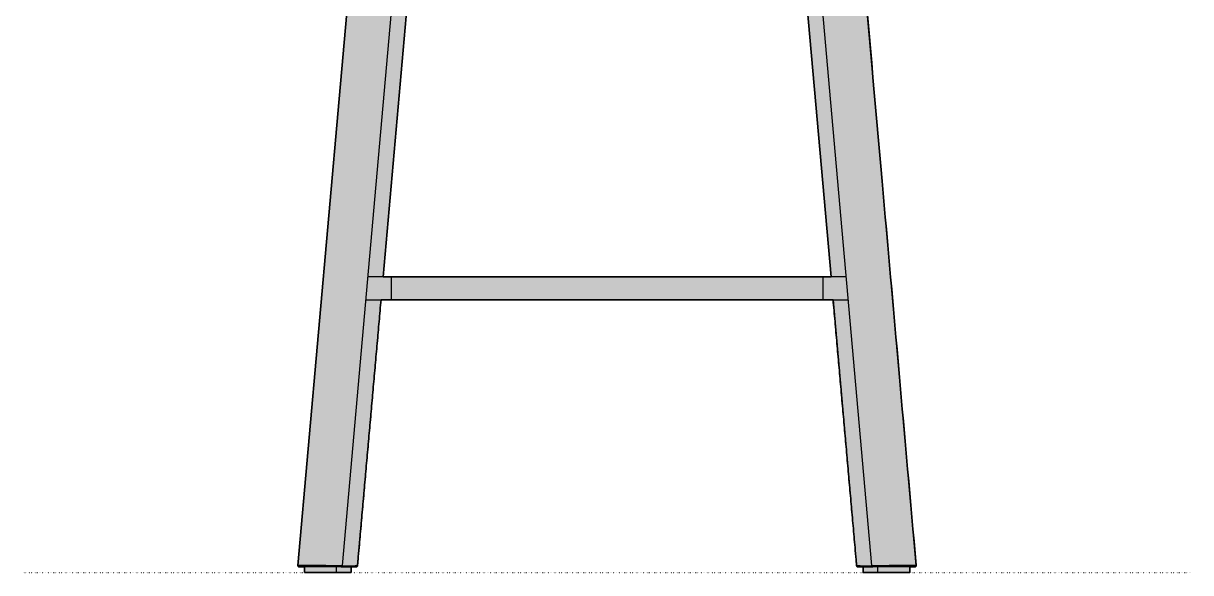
# Model space of a CAD drawing. Header units: millimetres. Extents: x 0 to 1859, y -772 to 766.
# Drawn here: x 0 to 814, y 0 to 383 of the extents above; entities that cross this region are included whole.
import ezdxf

# ---------------------------------------------------------------- set-up
doc = ezdxf.new("R2010")
doc.units = ezdxf.units.MM
doc.linetypes.add('Dots', pattern=[1, 0, -1])
doc.layers.add('Blocks', color=7, linetype='Continuous')
doc.layers.add('Blocks$Fill', color=7, linetype='Continuous', true_color=0xffffff)
for name, color, linetype, lineweight, true_color in [('Blocks$Inner', 7, 'Continuous', 25, 0x007f00), ('Blocks$Outline', 7, 'Continuous', 35, 0xff3f3f), ('Groud', 7, 'Dots', 25, 0x243775)]:
    doc.layers.add(name, color=color, linetype=linetype, lineweight=lineweight, true_color=true_color)

# ---------------------------------------------------------------- blocks, each defined once
blk = doc.blocks.new('Form Barstool Low Front')
at = {"layer": 'Blocks$Fill'}
h = blk.add_hatch(color=256, dxfattribs=at)
h.paths.add_polyline_path([(196.02, 4), (192.56, 4), (192.54, 4), (192.51, 4), (192.48, 4), (192.45, 4.01), (192.42, 4.01), (192.4, 4.01), (192.37, 4.02), (192.34, 4.02), (192.31, 4.03), (192.29, 4.03), (192.26, 4.04), (192.23, 4.05), (192.2, 4.06), (192.18, 4.07), (192.15, 4.08), (192.13, 4.09), (192.1, 4.1), (192.08, 4.11), (192.05, 4.12), (192.03, 4.13), (192, 4.15), (191.98, 4.16), (191.96, 4.18), (191.93, 4.19), (191.91, 4.21), (191.89, 4.22), (191.87, 4.24), (191.85, 4.26), (191.83, 4.27), (191.81, 4.29), (191.8, 4.31), (191.78, 4.33), (191.76, 4.35), (191.75, 4.37), (191.73, 4.39), (191.71, 4.41), (191.7, 4.43), (191.68, 4.45), (191.67, 4.47), (191.66, 4.49), (191.64, 4.52), (191.63, 4.54), (191.62, 4.56), (191.61, 4.59), (191.6, 4.61), (191.59, 4.63), (191.58, 4.66), (191.57, 4.68), (191.56, 4.71), (191.56, 4.73), (191.55, 4.76), (191.54, 4.78), (191.54, 4.81), (191.53, 4.83), (191.53, 4.86), (191.53, 4.88), (191.52, 4.91), (191.52, 4.93), (191.52, 4.96), (191.52, 4.99), (191.52, 5.01), (191.52, 5.04), (191.52, 5.06), (191.52, 5.09), (191.52, 5.09), (245.53, 615.28), (245.54, 615.44), (245.67, 616.92), (245.73, 617.91), (245.79, 619.89), (245.8, 621.99), (245.76, 624.08), (245.64, 626.34), (245.45, 628.6), (245.31, 629.87), (245.14, 631.14), (244.96, 632.4), (244.75, 633.66), (244.48, 635.07), (244.19, 636.47), (243.87, 637.87), (243.45, 639.56), (234.24, 642), (229.77, 643.31), (224.81, 644.88), (222.08, 645.8), (219.39, 646.77), (214.67, 648.63), (214.45, 648.71), (214.26, 648.78), (214.06, 648.86), (213.65, 649.04), (212.78, 649.45), (211.44, 650.08), (210.23, 650.68), (209.65, 650.98), (209.12, 651.28), (208.63, 651.58), (208.17, 651.86), (207.77, 652.12), (207.4, 652.38), (207.05, 652.62), (206.73, 652.87), (206.53, 653.03), (206.33, 653.19), (206.14, 653.35), (205.97, 653.5), (205.8, 653.66), (205.65, 653.81), (205.5, 653.96), (205.36, 654.1), (205.24, 654.23), (205.13, 654.36), (205.02, 654.48), (204.91, 654.61), (204.82, 654.73), (204.72, 654.85), (204.64, 654.96), (204.55, 655.08), (204.46, 655.21), (204.38, 655.34), (204.3, 655.47), (204.23, 655.59), (204.16, 655.71), (204.09, 655.84), (204.03, 655.95), (203.98, 656.07), (203.89, 656.26), (203.85, 656.36), (203.81, 656.46), (203.77, 656.56), (203.73, 656.66), (203.67, 656.87), (203.61, 657.05), (203.58, 657.15), (203.56, 657.25), (203.53, 657.36), (203.51, 657.47), (203.49, 657.59), (203.47, 657.71), (203.43, 657.96), (203.4, 658.24), (203.38, 658.53), (203.36, 658.83), (203.33, 659.37), (203.32, 659.92), (203.33, 660.4), (203.34, 660.64), (203.35, 660.87), (203.36, 661.05), (203.38, 661.24), (203.4, 661.41), (203.42, 661.58), (203.46, 661.83), (203.51, 662.05), (203.55, 662.26), (203.6, 662.44), (203.64, 662.56), (203.67, 662.66), (203.71, 662.77), (203.74, 662.87), (203.79, 662.99), (203.84, 663.11), (203.89, 663.22), (203.94, 663.33), (204.01, 663.46), (204.08, 663.58), (204.15, 663.7), (204.22, 663.81), (204.27, 663.87), (204.31, 663.93), (204.36, 664), (204.4, 664.06), (204.45, 664.12), (204.49, 664.17), (204.54, 664.23), (204.59, 664.29), (204.67, 664.37), (204.75, 664.45), (204.83, 664.53), (204.92, 664.61), (205, 664.69), (205.09, 664.76), (205.18, 664.83), (205.27, 664.9), (205.36, 664.97), (205.45, 665.03), (205.54, 665.09), (205.63, 665.14), (205.73, 665.2), (205.82, 665.25), (205.91, 665.31), (206.01, 665.36), (206.19, 665.45), (206.37, 665.53), (206.55, 665.61), (206.74, 665.69), (206.92, 665.75), (207.1, 665.82), (207.29, 665.88), (207.48, 665.93), (207.77, 666.02), (208.08, 666.1), (208.4, 666.17), (208.72, 666.23), (209.05, 666.29), (209.38, 666.34), (209.71, 666.39), (210.06, 666.43), (210.73, 666.5), (211.45, 666.54), (211.9, 666.56), (212.39, 666.57), (212.89, 666.57), (213.42, 666.56), (213.96, 666.53), (214.54, 666.5), (215.14, 666.45), (215.8, 666.39), (216.63, 666.29), (217.55, 666.16), (218.66, 665.98), (220.42, 665.64), (221.08, 666.81), (221.3, 667.23), (221.63, 667.89), (221.96, 668.6), (222.64, 670.16), (223.34, 671.87), (224.05, 673.71), (225.37, 677.43), (227.42, 683.76), (230.43, 694.27), (234.34, 708.61), (235.05, 711.02), (235.44, 712.22), (235.84, 713.41), (236.31, 714.68), (237.82, 718.42), (238.7, 720.19), (239.15, 721.06), (239.63, 721.92), (240.18, 722.87), (240.77, 723.8), (242, 725.67), (243.39, 727.65), (244.35, 728.91), (245.33, 730.14), (247.01, 732.14), (248.3, 733.58), (250.04, 735.4), (251.05, 736.41), (252.08, 737.4), (253.19, 738.42), (254.33, 739.42), (255.33, 740.26), (256.36, 741.09), (257.49, 741.97), (258.66, 742.83), (259.37, 743.33), (260.09, 743.81), (260.82, 744.28), (261.57, 744.74), (267.14, 747.96), (269.23, 749.08), (270.08, 749.52), (271.52, 750.23), (273.01, 750.9), (275.75, 752.05), (277.71, 752.82), (279.7, 753.54), (281.69, 754.22), (283.68, 754.86), (287.53, 755.97), (291.5, 756.99), (295.04, 757.8), (300.82, 758.97), (312.33, 760.98), (323.05, 762.5), (332.1, 763.52), (341.19, 764.29), (356.87, 765.18), (382.42, 765.77), (407.1, 765.82), (419.56, 765.82), (444.87, 765.57), (456.36, 765.22), (466.86, 764.7), (476.75, 764), (485.3, 763.19), (492.62, 762.31), (504.31, 760.58), (509.66, 759.66), (516.9, 758.28), (520.58, 757.48), (524.24, 756.61), (528, 755.6), (531.72, 754.48), (533.66, 753.83), (535.59, 753.15), (537.5, 752.43), (539.4, 751.67), (542.12, 750.49), (544.8, 749.23), (546.27, 748.49), (547.72, 747.72), (549.15, 746.92), (550.57, 746.09), (552.09, 745.16), (553.58, 744.19), (555.05, 743.18), (556.5, 742.13), (558, 740.97), (559.47, 739.76), (560.9, 738.51), (562.31, 737.23), (563.71, 735.87), (565.08, 734.47), (566.41, 733.04), (567.69, 731.56), (568.87, 730.11), (570.02, 728.63), (572.24, 725.64), (573.44, 723.8), (574.02, 722.87), (574.58, 721.92), (575.05, 721.06), (576.35, 718.49), (577.43, 715.84), (577.95, 714.51), (578.44, 713.17), (578.82, 712.04), (579.86, 708.61), (585.98, 686.42), (587.52, 681.4), (588.59, 678.13), (589.75, 674.81), (590.79, 672.05), (591.67, 669.9), (592.22, 668.64), (592.49, 668.05), (592.76, 667.5), (593.26, 666.54), (593.76, 665.64), (595.32, 665.94), (596.97, 666.21), (597.78, 666.32), (598.54, 666.4), (599.31, 666.47), (600.03, 666.52), (600.75, 666.55), (601.42, 666.57), (601.89, 666.57), (602.35, 666.56), (602.78, 666.54), (603.2, 666.52), (603.61, 666.49), (604, 666.45), (604.38, 666.4), (604.74, 666.36), (605.08, 666.3), (605.41, 666.24), (605.74, 666.18), (606.05, 666.11), (606.33, 666.04), (606.61, 665.96), (606.87, 665.88), (607.13, 665.8), (607.36, 665.72), (607.59, 665.63), (607.81, 665.53), (608.02, 665.44), (608.2, 665.34), (608.38, 665.25), (608.47, 665.2), (608.56, 665.14), (608.64, 665.09), (608.73, 665.03), (608.87, 664.94), (608.94, 664.88), (609.01, 664.83), (609.08, 664.78), (609.15, 664.72), (609.22, 664.66), (609.29, 664.6), (609.36, 664.53), (609.44, 664.45), (609.52, 664.38), (609.59, 664.29), (609.67, 664.21), (609.74, 664.12), (609.82, 664.03), (609.89, 663.93), (609.95, 663.84), (610.01, 663.74), (610.07, 663.65), (610.13, 663.55), (610.19, 663.44), (610.24, 663.34), (610.29, 663.22), (610.35, 663.11), (610.39, 663), (610.43, 662.89), (610.47, 662.78), (610.51, 662.67), (610.55, 662.55), (610.59, 662.43), (610.62, 662.31), (610.65, 662.18), (610.68, 662.07), (610.7, 661.95), (610.75, 661.71), (610.79, 661.46), (610.82, 661.19), (610.84, 660.96), (610.86, 660.73), (610.87, 660.44), (610.88, 660.16), (610.88, 659.82), (610.87, 659.48), (610.85, 659.09), (610.82, 658.7), (610.78, 658.26), (610.75, 658.04), (610.72, 657.81), (610.69, 657.63), (610.65, 657.44), (610.61, 657.25), (610.57, 657.06), (610.52, 656.89), (610.47, 656.72), (610.41, 656.54), (610.35, 656.38), (610.29, 656.23), (610.23, 656.08), (610.16, 655.93), (610.08, 655.79), (610.02, 655.67), (609.95, 655.54), (609.87, 655.42), (609.79, 655.3), (609.66, 655.09), (609.52, 654.9), (609.4, 654.74), (609.26, 654.57), (609.16, 654.45), (609.04, 654.32), (608.92, 654.18), (608.78, 654.04), (608.59, 653.85), (608.39, 653.66), (608.18, 653.47), (607.96, 653.28), (607.71, 653.07), (607.45, 652.87), (607.18, 652.66), (606.9, 652.46), (606.57, 652.23), (606.23, 652.01), (605.51, 651.55), (605.07, 651.29), (604.62, 651.03), (604.14, 650.77), (603.64, 650.51), (603.03, 650.21), (602.42, 649.92), (601.86, 649.66), (601.36, 649.46), (596.95, 647.58), (595.16, 646.88), (593.34, 646.22), (589.64, 644.96), (581.88, 642.55), (574.29, 640.45), (570.67, 639.54), (570.42, 638.55), (569.84, 636.06), (569.59, 634.8), (569.36, 633.55), (569, 631.27), (568.72, 628.98), (568.59, 627.64), (568.48, 626.3), (568.4, 624.95), (568.35, 623.6), (568.31, 621.32), (568.33, 620.18), (568.36, 619.04), (568.59, 615.28), (568.59, 615.28), (569.71, 602.6), (598.89, 272.99), (622.6, 5.1), (622.6, 5.09), (622.6, 5.09), (622.6, 5.09), (622.6, 5.09), (622.6, 5.09), (622.6, 5.06), (622.6, 5.04), (622.6, 5.01), (622.6, 4.99), (622.6, 4.96), (622.6, 4.94), (622.6, 4.91), (622.6, 4.89), (622.59, 4.86), (622.59, 4.83), (622.59, 4.81), (622.58, 4.78), (622.57, 4.76), (622.57, 4.73), (622.56, 4.71), (622.55, 4.68), (622.54, 4.66), (622.53, 4.63), (622.52, 4.61), (622.51, 4.58), (622.5, 4.56), (622.49, 4.54), (622.48, 4.51), (622.47, 4.49), (622.45, 4.47), (622.44, 4.45), (622.42, 4.43), (622.41, 4.41), (622.39, 4.39), (622.38, 4.37), (622.36, 4.35), (622.34, 4.33), (622.33, 4.31), (622.31, 4.29), (622.29, 4.27), (622.27, 4.26), (622.25, 4.24), (622.23, 4.22), (622.21, 4.21), (622.19, 4.19), (622.17, 4.18), (622.15, 4.16), (622.12, 4.15), (622.1, 4.13), (622.08, 4.12), (622.05, 4.11), (622.03, 4.1), (622, 4.09), (621.98, 4.08), (621.95, 4.07), (621.93, 4.06), (621.9, 4.05), (621.88, 4.04), (621.85, 4.03), (621.82, 4.03), (621.8, 4.02), (621.77, 4.02), (621.74, 4.01), (621.72, 4.01), (621.69, 4.01), (621.66, 4), (621.64, 4), (621.61, 4), (621.58, 4), (621.56, 4), (618.1, 4), (618.1, 0), (617.94, 0), (607.7, 0), (607.68, 0), (607.55, 0), (607.2, 0), (605.04, 0), (595.99, 0), (585.59, 0), (585.59, 4), (582.13, 4), (582.11, 4), (582.09, 4), (582.06, 4), (582.04, 4), (582.02, 4.01), (582, 4.01), (581.97, 4.01), (581.95, 4.02), (581.93, 4.02), (581.9, 4.02), (581.88, 4.03), (581.86, 4.03), (581.84, 4.04), (581.81, 4.05), (581.79, 4.05), (581.77, 4.06), (581.74, 4.07), (581.72, 4.08), (581.7, 4.09), (581.68, 4.1), (581.65, 4.11), (581.63, 4.12), (581.61, 4.13), (581.59, 4.15), (581.57, 4.16), (581.55, 4.17), (581.53, 4.18), (581.51, 4.2), (581.49, 4.21), (581.47, 4.23), (581.45, 4.24), (581.43, 4.26), (581.41, 4.28), (581.39, 4.29), (581.37, 4.31), (581.36, 4.33), (581.34, 4.35), (581.32, 4.37), (581.31, 4.38), (581.29, 4.4), (581.28, 4.42), (581.26, 4.44), (581.25, 4.46), (581.24, 4.48), (581.22, 4.5), (581.21, 4.52), (581.2, 4.54), (581.19, 4.57), (581.18, 4.59), (581.17, 4.61), (581.16, 4.63), (581.15, 4.65), (581.14, 4.67), (581.14, 4.69), (581.13, 4.72), (581.12, 4.74), (581.12, 4.76), (581.11, 4.78), (581.11, 4.8), (581.1, 4.82), (581.1, 4.84), (581.1, 4.87), (581.09, 4.89), (581.09, 4.91), (564.68, 190.23), (249.45, 190.23), (233.03, 4.88), (233.03, 4.86), (233.02, 4.84), (233.02, 4.82), (233.02, 4.8), (233.01, 4.77), (233.01, 4.75), (233, 4.73), (232.99, 4.71), (232.99, 4.69), (232.98, 4.67), (232.97, 4.65), (232.96, 4.62), (232.95, 4.6), (232.95, 4.58), (232.94, 4.56), (232.92, 4.54), (232.91, 4.52), (232.9, 4.5), (232.89, 4.48), (232.88, 4.46), (232.86, 4.44), (232.85, 4.42), (232.84, 4.4), (232.82, 4.38), (232.81, 4.36), (232.79, 4.34), (232.78, 4.33), (232.76, 4.31), (232.74, 4.29), (232.73, 4.28), (232.71, 4.26), (232.69, 4.24), (232.67, 4.23), (232.65, 4.21), (232.63, 4.2), (232.61, 4.18), (232.59, 4.17), (232.57, 4.16), (232.55, 4.14), (232.53, 4.13), (232.51, 4.12), (232.49, 4.11), (232.47, 4.1), (232.45, 4.09), (232.43, 4.08), (232.41, 4.07), (232.38, 4.06), (232.36, 4.05), (232.34, 4.05), (232.32, 4.04), (232.3, 4.03), (232.27, 4.03), (232.25, 4.02), (232.23, 4.02), (232.21, 4.01), (232.19, 4.01), (232.17, 4.01), (232.14, 4.01), (232.12, 4), (232.1, 4), (232.08, 4), (232.06, 4), (232.04, 4), (230.66, 4), (228.54, 4), (228.54, 0), (218.14, 0), (218.13, 0), (206.92, 0), (206.57, 0), (206.42, 0), (196.02, 0)], flags=0)
h.paths.add_polyline_path([(407.1, 621.3), (390.57, 621.54), (387.84, 621.66), (387.84, 621.66), (387.78, 621.66), (361.9, 622.82), (334.3, 624.92), (311.02, 627.41), (290.85, 630.22), (289.69, 626.61), (289.37, 625.49), (289.07, 624.37), (288.79, 623.25), (288.52, 622.12), (288.06, 619.85), (287.67, 617.56), (287.06, 612.88), (287.06, 612.88), (287.06, 612.88), (287.06, 612.88), (287.06, 612.87), (287.06, 612.87), (287.06, 612.87), (287.06, 612.86), (287.06, 612.86), (287.05, 612.86), (287.05, 612.86), (287.05, 612.85), (287.05, 612.84), (287.05, 612.84), (287.04, 612.83), (287.04, 612.83), (287.03, 612.82), (287.03, 612.8), (286.97, 612.73), (286.97, 612.71), (286.96, 612.7), (286.95, 612.68), (286.94, 612.66), (286.93, 612.65), (286.92, 612.63), (286.91, 612.61), (286.91, 612.59), (286.9, 612.57), (286.89, 612.52), (286.87, 612.48), (286.71, 611.87), (286.5, 611.01), (286.44, 610.69), (286.31, 610.01), (286.2, 609.31), (286.19, 609.21), (286.14, 608.69), (286.12, 608.49), (286.09, 607.88), (286.07, 607.32), (286.07, 607.08), (286.08, 606.86), (286.1, 606.47), (286.16, 605.79), (286.21, 605.3), (278.73, 520.85), (535.39, 520.85), (527.91, 605.31), (527.91, 605.31), (527.92, 605.32), (527.92, 605.32), (527.92, 605.33), (527.92, 605.34), (527.92, 605.35), (527.93, 605.37), (527.93, 605.39), (527.94, 605.42), (527.95, 605.51), (527.98, 605.82), (528.01, 606.24), (528.04, 606.73), (528.04, 607), (528.05, 607.28), (528.03, 607.87), (528, 608.49), (527.99, 608.6), (527.95, 609.1), (527.92, 609.31), (527.81, 610), (527.7, 610.63), (527.65, 610.9), (527.59, 611.14), (527.41, 611.87), (527.37, 612.02), (527.32, 612.18), (527.27, 612.34), (527.21, 612.51), (527.14, 612.69), (527.06, 612.88), (526.45, 617.56), (526.06, 619.85), (525.6, 622.12), (525.34, 623.25), (525.06, 624.37), (524.76, 625.49), (524.43, 626.61), (523.28, 630.2), (505.16, 627.65), (479.7, 624.88), (457.83, 623.12), (432.96, 621.78), (419.53, 621.39)], flags=0)
h.paths.add_polyline_path([(276.08, 490.9), (250.86, 206.23), (563.26, 206.23), (538.04, 490.9)], flags=0)
at = {"layer": 'Blocks$Inner'}
for p, q in [((573.8, 206.23), (240.31, 206.23)), ((256.62, 206.23), (256.62, 190.23)), ((557.5, 206.23), (557.5, 190.23)), ((238.95, 190.23), (575.1, 190.23)), ((564.68, 190.23), (581.09, 4.91)), ((196.02, 4), (196.02, 0)), ((228.54, 0), (228.54, 4)), ((585.59, 4), (585.59, 0)), ((618.1, 0), (618.1, 4))]:
    blk.add_line(p, q, dxfattribs=at)
for points in [[(191.52, 5.09), (220.3, 330.21), (244.41, 602.6), (245.53, 615.28), (245.72, 615.54), (246.29, 615.78), (247.21, 615.97), (248.48, 616.12), (250.05, 616.21), (251.9, 616.24), (253.96, 616.21), (256.2, 616.13), (258.56, 616), (260.97, 615.81), (263.55, 615.56), (266.05, 615.26), (268.41, 614.93), (270.56, 614.56), (272.45, 614.18), (274.01, 613.79), (275.21, 613.41), (276, 613.03)], [(622.6, 5.09), (622.6, 5.09), (598.89, 272.99), (569.71, 602.6), (568.59, 615.28)], [(222.63, 4.91), (246.13, 270.48), (265.65, 490.99)], [(250.86, 206.23), (256.46, 269.4), (276.08, 490.9)], [(538.04, 490.9), (552.62, 326.35), (563.26, 206.23)], [(548.47, 490.99), (562.93, 327.66), (591.49, 4.91)], [(233.03, 4.9), (249.45, 190.23)]]:
    blk.add_lwpolyline(points, dxfattribs=at)
for centre, start, end in [((221.63, 5), 269.99959, 354.29124), ((232.04, 5), 269.9996, 354.3143), ((592.49, 5), 185.5059, 270.0004)]:
    blk.add_arc(centre, 1, start, end, dxfattribs=at)
for points, weights, knots in [([(192.56, 4), (192.08, 4), (191.78, 4.33), (191.48, 4.66), (191.52, 5.09)], [1, 0.914060840836, 1, 0.914060840836, 1], [2, 2, 2, 2.83522, 2.83522, 3.67044, 3.67044, 3.67044]), ([(621.58, 4), (622.05, 4), (622.34, 4.33), (622.64, 4.66), (622.6, 5.09)], [1, 0.914436400555, 1, 0.914436400555, 1], [0, 0, 0, 0.833366, 0.833366, 1.666732, 1.666732, 1.666732])]:
    blk.add_rational_spline(points, weights, degree=2, knots=knots, dxfattribs=at)
for points, knots in [([(191.58, 5.09), (191.58, 5.09), (191.57, 5.1), (192.09, 5.12), (193.03, 5.13), (194.4, 5.14), (196.1, 5.15), (198.13, 5.15), (200.37, 5.15), (202.82, 5.14), (205.03, 5.13), (206.41, 5.13), (206.92, 5.12)], [0, 0, 0, 0, 0.0749452, 0.1825838, 0.2934111, 0.3998987, 0.5095259, 0.6150407, 0.7236292, 0.8287705, 0.9369326, 1, 1, 1, 1]), ([(206.92, 4), (206.44, 4), (205.17, 4), (203.11, 4), (200.84, 4), (198.71, 4), (196.83, 4), (195.22, 4), (193.95, 4), (193.06, 4), (192.57, 4), (192.57, 4), (192.56, 4)], [1, 1, 1, 1, 1.063129, 1.168349, 1.276591, 1.382163, 1.490818, 1.597375, 1.707088, 1.814838, 1.925794, 2, 2, 2, 2]), ([(196.02, 0), (196.06, 0), (196.12, 0), (196.71, 0), (197.7, 0), (199.06, 0), (200.73, 0), (202.65, 0), (204.74, 0), (206.19, 0), (206.92, 0)], [4, 4, 4, 4, 4.112974, 4.239915, 4.36664, 4.493141, 4.620152, 4.74644, 4.873404, 5, 5, 5, 5]), ([(206.92, 5.12), (207.79, 5.12), (209.54, 5.11), (212.09, 5.09), (214.52, 5.07), (216.71, 5.04), (218.65, 5.02), (220.25, 4.99), (221.5, 4.97), (222.28, 4.94), (222.65, 4.92), (222.59, 4.91), (222.58, 4.91)], [1, 1, 1, 1, 1.105162, 1.213396, 1.318502, 1.426615, 1.532502, 1.64143, 1.747946, 1.857565, 1.96398, 2, 2, 2, 2]), ([(221.59, 4), (221.6, 4), (221.66, 4), (221.32, 4), (220.58, 4), (219.43, 4), (217.92, 4), (216.12, 4), (214.05, 4), (211.8, 4), (209.4, 4), (207.75, 4), (206.92, 4)], [0, 0, 0, 0, 0.033679, 0.14313, 0.249581, 0.35913, 0.464961, 0.573822, 0.678849, 0.786868, 0.891905, 1, 1, 1, 1]), ([(206.92, 0), (207.65, 0), (209.1, 0), (211.2, 0), (213.12, 0), (214.82, 0), (216.22, 0), (217.28, 0), (217.92, 0), (218.13, 0)], [5, 5, 5, 5, 5.124069, 5.246932, 5.370498, 5.49357, 5.616893, 5.740342, 6, 6, 6, 6]), ([(218.13, 0), (218.7, 0), (219.98, 0), (221.91, 0), (223.83, 0), (225.5, 0), (226.86, 0), (227.85, 0), (228.44, 0), (228.49, 0), (228.54, 0)], [-1, -1, -1, -1, -0.898676, -0.768439, -0.63777, -0.507119, -0.376936, -0.246082, -0.11602, 0, 0, 0, 0]), ([(221.96, 4), (222.11, 4), (223.06, 4), (224.66, 4), (226.7, 4), (228.45, 4), (229.91, 4), (231.01, 4), (231.73, 4), (232.04, 4)], [-1, -1, -1, -1, -0.974943, -0.840064, -0.709021, -0.574741, -0.444235, -0.309863, 0, 0, 0, 0]), ([(222.61, 4.86), (222.65, 4.86), (223.52, 4.85), (225.12, 4.85), (227.28, 4.85), (229.17, 4.85), (230.73, 4.86), (231.93, 4.87), (232.69, 4.89), (233.03, 4.9)], [0, 0, 0, 0, 0.00683, 0.140374, 0.277813, 0.410799, 0.547626, 0.68071, 1, 1, 1, 1]), ([(581.14, 4.91), (581.14, 4.91), (581.14, 4.9), (581.66, 4.88), (582.6, 4.87), (583.97, 4.86), (585.67, 4.85), (587.7, 4.85), (589.66, 4.85), (591.01, 4.86), (591.52, 4.86)], [0, 0, 0, 0, 0.094789, 0.230931, 0.371107, 0.505792, 0.644448, 0.777902, 0.915243, 1, 1, 1, 1]), ([(582.13, 4), (582.13, 4), (582.14, 4), (582.62, 4), (583.52, 4), (584.79, 4), (586.4, 4), (588.28, 4), (590.23, 4), (591.59, 4), (592.18, 4)], [187.527292, 187.527292, 187.527292, 187.527292, 187.619291, 187.756848, 187.890431, 188.026445, 188.158547, 188.293249, 188.424129, 188.527292, 188.527292, 188.527292, 188.527292]), ([(585.59, 0), (585.63, 0), (585.68, 0), (586.28, 0), (587.27, 0), (588.63, 0), (590.3, 0), (592.22, 0), (594.15, 0), (595.43, 0), (595.99, 0)], [4, 4, 4, 4, 4.116343, 4.247086, 4.377607, 4.507896, 4.638711, 4.768781, 4.899548, 5, 5, 5, 5]), ([(591.55, 4.91), (591.54, 4.92), (591.54, 4.93), (592.03, 4.95), (592.94, 4.97), (594.29, 5), (595.99, 5.02), (598.04, 5.05), (600.33, 5.07), (602.83, 5.09), (605.15, 5.11), (606.63, 5.12), (607.2, 5.12)], [0, 0, 0, 0, 0.069458, 0.174598, 0.282737, 0.388861, 0.498046, 0.604605, 0.71428, 0.820518, 0.929896, 1, 1, 1, 1]), ([(607.2, 4), (606.66, 4), (605.31, 4), (603.14, 4), (600.81, 4), (598.64, 4), (596.74, 4), (595.13, 4), (593.87, 4), (593, 4), (592.53, 4), (592.53, 4), (592.53, 4)], [1, 1, 1, 1, 1.070068, 1.176279, 1.28564, 1.392218, 1.501913, 1.608076, 1.717291, 1.822456, 1.930606, 2, 2, 2, 2]), ([(595.99, 0), (597.91, 0), (599.31, 0), (601.01, 0), (602.94, 0), (605.03, 0), (606.48, 0), (607.2, 0)], [-2, -2, -2, -2, -1.493277, -1.369651, -1.246716, -1.123185, -1, -1, -1, -1]), ([(607.2, 5.12), (608.07, 5.13), (609.8, 5.14), (612.32, 5.14), (614.7, 5.15), (616.87, 5.15), (618.75, 5.15), (620.31, 5.14), (621.5, 5.13), (622.26, 5.11), (622.6, 5.1)], [1, 1, 1, 1, 1.107131, 1.214257, 1.32144, 1.428622, 1.535341, 1.642062, 1.748841, 2, 2, 2, 2]), ([(621.56, 4), (621.57, 4), (621.62, 4), (621.3, 4), (620.58, 4), (619.47, 4), (618.02, 4), (616.26, 4), (614.23, 4), (612.02, 4), (609.65, 4), (608.03, 4), (607.2, 4)], [0, 0, 0, 0, 0.0353251, 0.1444328, 0.2497291, 0.3580247, 0.4632044, 0.571425, 0.6770366, 0.7857397, 0.8913421, 1, 1, 1, 1]), ([(607.2, 0), (607.93, 0), (609.39, 0), (611.48, 0), (613.4, 0), (615.07, 0), (616.43, 0), (617.41, 0), (618.01, 0), (618.06, 0), (618.1, 0)], [-1, -1, -1, -1, -0.872556, -0.746107, -0.619237, -0.492386, -0.365989, -0.23894, -0.11266, 0, 0, 0, 0])]:
    blk.add_open_spline(points, degree=3, knots=knots, dxfattribs=at)
for points, degree in [([(218.13, 4), (218.13, 0)], 1), ([(218.13, 0), (218.14, 0), (218.14, 0), (218.14, 0)], 3), ([(595.99, 0), (595.99, 4)], 1)]:
    blk.add_open_spline(points, degree=degree, dxfattribs=at)
blk.add_rational_spline([(581.09, 4.91), (581.18, 4), (582.13, 4)], [1, 0.740403871012, 1], degree=2, dxfattribs=at)
at = {"layer": 'Blocks$Outline'}
for points in [[(191.52, 5.09), (220.3, 330.21), (244.41, 602.6), (245.53, 615.28)], [(276.08, 490.9), (256.46, 269.4), (250.86, 206.23)], [(563.26, 206.23), (552.62, 326.35), (538.04, 490.9)], [(250.86, 206.23), (563.26, 206.23)], [(564.68, 190.23), (249.45, 190.23)], [(196.02, 0), (196.02, 4)], [(228.54, 4), (228.54, 0)], [(218.14, 0), (218.13, 0)]]:
    blk.add_lwpolyline(points, dxfattribs=at)
for points, knots in [([(570.67, 639.54), (570.58, 639.21), (570.08, 637.23), (569.33, 633.72), (568.63, 628.73), (568.3, 623.88), (568.3, 619.3), (568.5, 616.53), (568.59, 615.28), (568.59, 615.28), (568.97, 611.05), (569.34, 606.83), (569.71, 602.6), (579.44, 492.73), (589.16, 382.86), (598.89, 272.99), (606.79, 183.69), (614.7, 94.39), (622.6, 5.09), (622.6, 5.09), (622.6, 5.09), (622.6, 5.09), (622.6, 5.09)], [-15.435, -15.435, -15.435, -15.435, -15.405106, -15.255994, -15.12164, -14.964673, -14.83188, -14.722002, -14.722002, -14.722002, -14.721905, -2.000014, -2.000014, -2.000014, -1.000014, -1.000014, -1.000014, -0.000044, -0.000014, -0.000014, -0.000014, -0.000014, -0.000014, -0.000014, -0.000014]), ([(595.99, 0), (595.43, 0), (594.15, 0), (592.22, 0), (590.3, 0), (588.63, 0), (587.27, 0), (586.28, 0), (585.68, 0), (585.63, 0), (585.59, 0), (585.59, 1.33), (585.59, 2.67), (585.59, 4)], [-5, -5, -5, -5, -4.899548, -4.768781, -4.638711, -4.507896, -4.377607, -4.247086, -4.116343, -4, -4, -4, 0, 0, 0, 0]), ([(618.1, 4), (618.1, 2.67), (618.1, 1.33), (618.1, 0), (618.06, 0), (618.01, 0), (617.41, 0), (616.43, 0), (615.07, 0), (613.4, 0), (611.48, 0), (609.55, 0), (608.26, 0), (607.7, 0)], [-4, -4, -4, -4, 0, 0, 0, 0.11266, 0.23894, 0.365989, 0.492386, 0.619237, 0.746107, 0.872556, 0.971082, 0.971082, 0.971082, 0.971082]), ([(621.56, 4), (621.51, 4), (621.24, 4), (620.58, 4), (619.5, 4), (618.58, 4), (618.1, 4)], [0.0589841, 0.0589841, 0.0589841, 0.0589841, 0.1444328, 0.2497291, 0.3580247, 0.4548484, 0.4548484, 0.4548484, 0.4548484]), ([(206.42, 0), (205.86, 0), (204.58, 0), (202.65, 0), (200.73, 0), (199.06, 0), (197.7, 0), (196.71, 0), (196.12, 0), (196.06, 0), (196.02, 0)], [2.0288793, 2.0288793, 2.0288793, 2.0288793, 2.1265956, 2.2535602, 2.3798479, 2.5068588, 2.6333596, 2.7600848, 2.8870259, 3, 3, 3, 3]), ([(206.57, 0), (206.5, 0), (206.43, 0), (206.42, 0), (206.42, 0), (206.42, 0), (206.42, 0), (206.42, 0), (206.42, 0), (206.42, 0), (206.42, 0), (206.42, 0), (206.42, 0), (206.42, 0), (206.42, 0), (206.42, 0), (206.42, 0), (206.42, 0), (206.42, 0)], [-1.0203851, -1.0203851, -1.0203851, -1.0203851, -0.2825144, -0.2816066, -0.2813059, -0.2703426, -0.2702141, -0.2699712, -0.2697242, -0.2696105, -0.2695433, -0.2694745, -0.2694002, -0.2693326, -0.2689811, -0.2689729, -0.2671124, -0.2666138, -0.2666138, -0.2666138, -0.2666138]), ([(218.13, 0), (217.92, 0), (217.28, 0), (216.22, 0), (214.82, 0), (213.12, 0), (211.2, 0), (209.1, 0), (207.65, 0), (206.92, 0), (206.8, 0), (206.69, 0), (206.57, 0)], [1, 1, 1, 1, 1.259658, 1.383107, 1.50643, 1.629502, 1.753068, 1.875931, 2, 2, 2, 2.020385, 2.020385, 2.020385, 2.020385]), ([(228.54, 0), (228.49, 0), (228.44, 0), (227.85, 0), (226.86, 0), (225.5, 0), (223.83, 0), (221.91, 0), (219.98, 0), (218.7, 0), (218.14, 0)], [0, 0, 0, 0, 0.11602, 0.2460818, 0.3769363, 0.5071194, 0.6377697, 0.7684393, 0.8986758, 0.9996424, 0.9996424, 0.9996424, 0.9996424]), ([(607.55, 0), (607.44, 0), (607.32, 0), (607.2, 0), (606.48, 0), (605.03, 0), (602.94, 0), (601.01, 0), (599.31, 0), (597.91, 0), (595.99, 0)], [0.979615, 0.979615, 0.979615, 0.979615, 1, 1, 1, 1.123185, 1.246716, 1.369651, 1.493277, 2, 2, 2, 2]), ([(607.7, 0), (607.7, 0), (607.7, 0), (607.7, 0), (607.7, 0), (607.69, 0), (607.68, 0)], [0.7310075, 0.7310075, 0.7310075, 0.7310075, 0.7313387, 0.7515305, 0.8138714, 0.9722687, 0.9722687, 0.9722687, 0.9722687])]:
    blk.add_open_spline(points, degree=3, knots=knots, dxfattribs=at)
for points, weights, degree, knots in [([(249.45, 190.23), (243.98, 128.46), (238.5, 66.68), (233.03, 4.9), (233.03, 4.9), (232.98, 4.36), (232.58, 4), (232.04, 4), (231.73, 4), (231.01, 4), (229.93, 4), (229.01, 4), (228.54, 4)], [1, 1, 1, 1, 1, 0.827536291867, 0.827536291867, 1, 1, 1, 1, 1, 1], 3, [-187.52422, -187.52422, -187.52422, -187.52422, -1.472303, -1.471569, -1.471569, -1.471569, 0, 0, 0, 0.309863, 0.444235, 0.56437, 0.56437, 0.56437, 0.56437]), ([(585.59, 4), (585.33, 4), (584.57, 4), (583.52, 4), (582.62, 4), (582.14, 4), (582.13, 4), (582.13, 4), (581.56, 4), (581.14, 4.37), (581.09, 4.91), (575.62, 66.68), (570.15, 128.46), (564.68, 190.23)], [1, 1, 1, 1, 1, 1, 1, 1, 0.826935914008, 0.826935914008, 1, 1, 1, 1], 3, [-188.090554, -188.090554, -188.090554, -188.090554, -188.026445, -187.890431, -187.756848, -187.619291, -187.527292, -187.527292, -187.527292, -186.053041, -186.053041, -186.053041, 0, 0, 0, 0]), ([(196.02, 4), (195.76, 4), (195.01, 4), (193.95, 4), (193.06, 4), (192.57, 4), (192.57, 4), (192.56, 4), (192.25, 4), (191.97, 4.12), (191.78, 4.33), (191.59, 4.54), (191.5, 4.81), (191.52, 5.09)], [1, 1, 1, 1, 1, 1, 1, 1, 0.942707227224, 0.942707227224, 1, 0.943208973324, 0.942711621306, 0.998507943945], 3, [1.545672, 1.545672, 1.545672, 1.545672, 1.597375, 1.707088, 1.814838, 1.925794, 2, 2, 2, 2.83522, 2.83522, 2.83522, 3.663126, 3.663126, 3.663126, 3.663126]), ([(622.6, 5.09), (622.6, 5.09), (622.64, 4.65), (622.34, 4.33), (622.05, 4), (621.58, 4)], [0.999999925364, 0.999598959964, 0.914837403622, 1, 0.914436400555, 1], 2, [-1.666732, -1.666732, -1.666732, -1.662827, -0.833366, -0.833366, 0, 0, 0])]:
    blk.add_rational_spline(points, weights, degree=degree, knots=knots, dxfattribs=at)
blk.add_rational_spline([(191.52, 5.09), (191.52, 5.09), (191.52, 5.09)], [0.998531176672, 0.999259202647, 1], degree=2, dxfattribs=at)
for points in [[(621.58, 4), (621.58, 4), (621.57, 4), (621.56, 4)], [(607.68, 0), (607.65, 0), (607.6, 0), (607.55, 0)]]:
    blk.add_open_spline(points, degree=3, dxfattribs=at)

msp = doc.modelspace()

# ---------------------------------------------------------------- linework, layer by layer
at = {"layer": 'Groud'}
msp.add_lwpolyline([(0, 0), (814.04, 0)], dxfattribs=at)

# ---------------------------------------------------------------- block references
at = {"layer": 'Blocks'}
msp.add_blockref('Form Barstool Low Front', (0, 0), dxfattribs=at)

doc.saveas('drawing.dxf')
